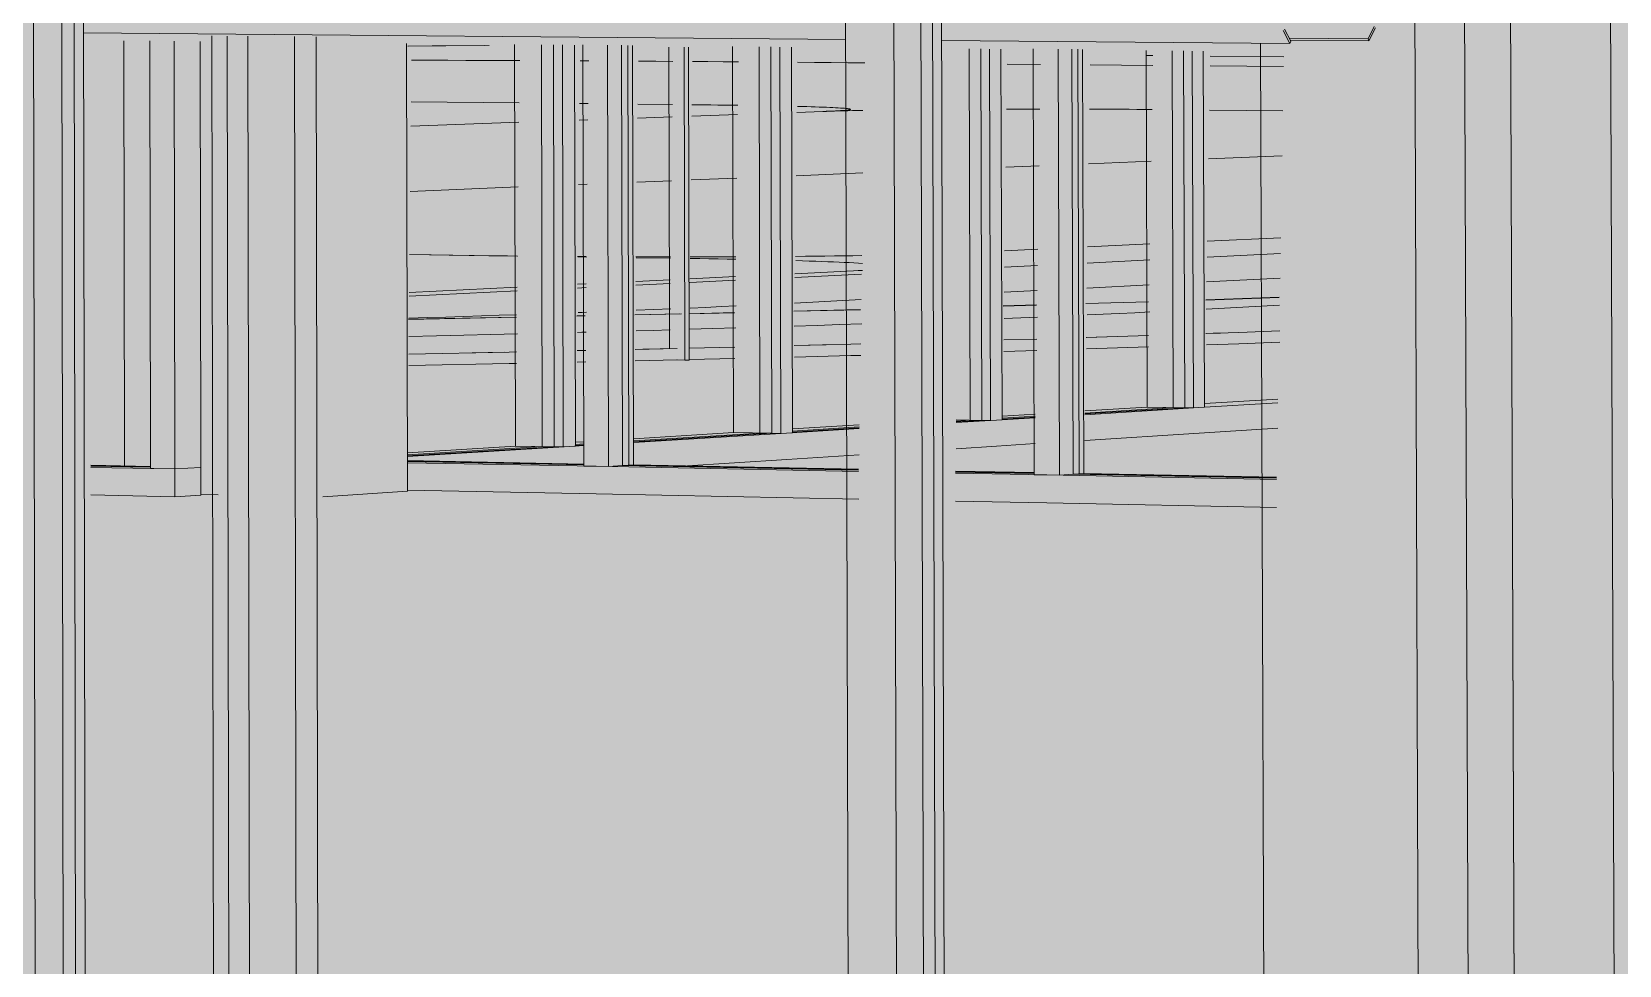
# Model space of a CAD drawing. Header units: inches. Extents: x 30764 to 92544, y -36095 to 66.
# Drawn here: x 30764.2438 to 30764.3252, y -165.0816 to -165.0337 of the extents above; entities that cross this region are included whole.
import ezdxf

# ---------------------------------------------------------------- set-up
doc = ezdxf.new("R2010")
doc.units = ezdxf.units.IN
doc.header["$MEASUREMENT"] = 0
for name, color, linetype, lineweight in [('A-FLOR', 192, 'Continuous', 13), ('A-FLOR-HRAL', 11, 'Continuous', 9), ('A-FLOR-OTLN', 90, 'Continuous', 9), ('A-GLAZ-CURT', 52, 'Continuous', 9), ('A-GLAZ-CWMG', 51, 'Continuous', 9), ('A-WALL-PATT', 111, 'Continuous', 13), ('L-SITE-WALL', 31, 'Continuous', 13), ('S-BEAM', 12, 'Continuous', 9), ('S-COLS', 52, 'Continuous', 9)]:
    doc.layers.add(name, color=color, linetype=linetype, lineweight=lineweight)

# ---------------------------------------------------------------- blocks, each defined once
blk = doc.blocks.new('FP_27-Entrance - Clinic')
at = {"layer": 'A-WALL-PATT', "lineweight": 9}
blk.add_line((30764.248513, -165.055953), (30764.24848, -165.034124), dxfattribs=at)

msp = doc.modelspace()

# ---------------------------------------------------------------- hatches: boundary and pattern name
at = {"layer": 'A-FLOR', "lineweight": 5}
h = msp.add_hatch(color=256, dxfattribs=at)
h.paths.add_polyline_path([(30764.263096, -165.050804), (30764.268636, -165.050693), (30764.268635, -165.050098), (30764.263095, -165.050207), (30764.263095, -165.050314)], flags=0)
h.paths.add_polyline_path([(30764.271729, -165.050626), (30764.272169, -165.050617), (30764.272168, -165.050023), (30764.271728, -165.050032), (30764.271729, -165.050371)], flags=0)
h.paths.add_polyline_path([(30764.274717, -165.050561), (30764.276858, -165.050511), (30764.276856, -165.049919), (30764.274716, -165.049968), (30764.274716, -165.050007)], flags=0)
h.paths.add_polyline_path([(30764.277494, -165.050496), (30764.279832, -165.050441), (30764.27983, -165.049851), (30764.277493, -165.049904), (30764.277494, -165.050224)], flags=0)
h.paths.add_polyline_path([(30764.282872, -165.050365), (30764.286296, -165.050277), (30764.286294, -165.049689), (30764.282871, -165.049776), (30764.282871, -165.050058)], flags=0)
h.paths.add_polyline_path([(30764.29363, -165.050071), (30764.295329, -165.05002), (30764.295327, -165.049437), (30764.293628, -165.049486), (30764.293629, -165.049769)], flags=0)
h.paths.add_polyline_path([(30764.297872, -165.049941), (30764.30108, -165.049833), (30764.301079, -165.049258), (30764.29787, -165.049359), (30764.297871, -165.049551)], flags=0)
msp.add_hatch(color=256, dxfattribs=at).paths.add_polyline_path([(30764.304022, -165.049736), (30764.307789, -165.049598), (30764.307787, -165.049022), (30764.30402, -165.049157), (30764.304021, -165.049522)], flags=0)
at = {"layer": 'A-FLOR-HRAL', "lineweight": 5}
h = msp.add_hatch(color=256, dxfattribs=at)
h.paths.add_polyline_path([(30764.277271, -165.050525), (30764.277216, -165.034453), (30764.277184, -165.034453), (30764.277216, -165.04815), (30764.276485, -165.048165), (30764.276489, -165.049906), (30764.276856, -165.049919), (30764.276858, -165.050511)], flags=0)
h.paths.add_polyline_path([(30764.277223, -165.030121), (30764.277223, -165.029892), (30764.276443, -165.029904), (30764.276443, -165.030116)], flags=0)
h = msp.add_hatch(color=256, dxfattribs=at)
h.paths.add_polyline_path([(30764.277271, -165.050525), (30764.277494, -165.05052), (30764.277456, -165.034455), (30764.277233, -165.034453), (30764.277246, -165.039985)], flags=0)
h.paths.add_polyline_path([(30764.277446, -165.030123), (30764.277445, -165.02989), (30764.277223, -165.029892), (30764.277223, -165.030121)], flags=0)
for points in [[(30764.263064, -165.034404), (30764.267213, -165.03436), (30764.263064, -165.034322)], [(30764.276485, -165.048165), (30764.277216, -165.04815), (30764.277184, -165.034453), (30764.276453, -165.034446), (30764.276466, -165.039986)]]:
    msp.add_hatch(color=256, dxfattribs=at).paths.add_polyline_path(points, flags=0)
at = {"layer": 'A-FLOR-HRAL', "lineweight": 5, "transparency": 33554466}
h = msp.add_hatch(color=256, dxfattribs=at)
h.paths.add_polyline_path([(30764.263092, -165.048428), (30764.268631, -165.048319), (30764.268602, -165.034373), (30764.267118, -165.034359), (30764.263064, -165.034405), (30764.263075, -165.039982)], flags=0)
h.paths.add_polyline_path([(30764.271724, -165.048258), (30764.272164, -165.048249), (30764.272133, -165.034406), (30764.271694, -165.034402), (30764.271706, -165.039984)], flags=0)
h.paths.add_polyline_path([(30764.274712, -165.048199), (30764.277216, -165.04815), (30764.277184, -165.034453), (30764.27468, -165.034429), (30764.274693, -165.039985)], flags=0)
for points in [[(30764.277235, -165.04815), (30764.277184, -165.034453), (30764.277101, -165.034452), (30764.277133, -165.048146), (30764.277216, -165.048149)], [(30764.304014, -165.047435), (30764.307781, -165.047302), (30764.307741, -165.034738), (30764.303975, -165.034703), (30764.303991, -165.039994)]]:
    msp.add_hatch(color=256, dxfattribs=at).paths.add_polyline_path(points, flags=0)
h = msp.add_hatch(color=256, dxfattribs=at)
h.paths.add_polyline_path([(30764.277488, -165.048143), (30764.279826, -165.048088), (30764.279793, -165.034477), (30764.277456, -165.034455), (30764.277469, -165.039985)], flags=0)
h.paths.add_polyline_path([(30764.282866, -165.048015), (30764.28629, -165.047933), (30764.286255, -165.034537), (30764.282832, -165.034505), (30764.282846, -165.039987)], flags=0)
h = msp.add_hatch(color=256, dxfattribs=at)
h.paths.add_polyline_path([(30764.293623, -165.047743), (30764.295322, -165.047694), (30764.295285, -165.034621), (30764.293586, -165.034615), (30764.293601, -165.03999)], flags=0)
h.paths.add_polyline_path([(30764.297865, -165.04762), (30764.301073, -165.047527), (30764.301034, -165.034675), (30764.297827, -165.034645), (30764.297843, -165.039992)], flags=0)
at = {"layer": 'A-GLAZ-CURT', "transparency": 33554458}
for points in [[(30764.314968, -165.095397), (30764.314508, -164.963848), (30764.289203, -164.964459), (30764.289553, -165.094454), (30764.314507, -165.09538)], [(30764.285684, -165.094311), (30764.285348, -164.964552), (30764.245196, -164.965521), (30764.245379, -165.092816), (30764.285343, -165.094298)]]:
    msp.add_hatch(color=256, dxfattribs=at).paths.add_polyline_path(points, flags=0)
at = {"layer": 'A-GLAZ-CURT', "lineweight": 5, "transparency": 33554458}
h = msp.add_hatch(color=256, dxfattribs=at)
h.paths.add_polyline_path([(30764.238299, -165.085562), (30764.241594, -165.085217), (30764.241526, -165.033755), (30764.238235, -165.033722), (30764.238297, -165.083748)], flags=0)
h.paths.add_polyline_path([(30764.24656, -165.084698), (30764.254934, -165.083821), (30764.254849, -165.03389), (30764.246485, -165.033806), (30764.246559, -165.083764)], flags=0)
h.paths.add_polyline_path([(30764.254841, -165.02963), (30764.254742, -164.971358), (30764.246393, -164.970789), (30764.246479, -165.029563), (30764.251514, -165.029604)], flags=0)
h.paths.add_polyline_path([(30764.24152, -165.029524), (30764.241435, -164.970451), (30764.238157, -164.970228), (30764.23823, -165.029497), (30764.241434, -165.029523)], flags=0)
at = {"layer": 'A-GLAZ-CURT', "transparency": 33554458}
h = msp.add_hatch(color=256, dxfattribs=at)
h.paths.add_polyline_path([(30764.253081, -165.083551), (30764.252999, -165.033876), (30764.246498, -165.03382), (30764.246585, -165.08334), (30764.252893, -165.083545)], flags=0)
h.paths.add_polyline_path([(30764.241608, -165.083178), (30764.241542, -165.033777), (30764.238254, -165.033748), (30764.238318, -165.083071), (30764.24145, -165.083173)], flags=0)
h.paths.add_polyline_path([(30764.232797, -165.082891), (30764.232744, -165.0337), (30764.220076, -165.03359), (30764.22011, -165.082479), (30764.232674, -165.082887)], flags=0)
h.paths.add_polyline_path([(30764.252992, -165.02962), (30764.252896, -164.971533), (30764.246407, -164.971671), (30764.246492, -165.029577), (30764.252894, -165.029619)], flags=0)
h.paths.add_polyline_path([(30764.241537, -165.029544), (30764.241452, -164.971776), (30764.238178, -164.971845), (30764.238249, -165.029522), (30764.241451, -165.029543)], flags=0)
h.paths.add_polyline_path([(30764.23274, -165.029485), (30764.232676, -164.971961), (30764.220032, -164.972229), (30764.220073, -165.029401), (30764.232675, -165.029485)], flags=0)
at = {"layer": 'A-GLAZ-CURT', "lineweight": 5, "transparency": 33554458}
h = msp.add_hatch(color=256, dxfattribs=at)
h.paths.add_polyline_path([(30764.249847, -165.056025), (30764.249813, -165.034135), (30764.246748, -165.034108), (30764.24678, -165.055966), (30764.249748, -165.056023)], flags=0)
h.paths.add_polyline_path([(30764.241797, -165.055869), (30764.241767, -165.034064), (30764.238463, -165.034035), (30764.23849, -165.055805), (30764.241675, -165.055867)], flags=0)
h.paths.add_polyline_path([(30764.23295, -165.055698), (30764.232926, -165.033986), (30764.22999, -165.03396), (30764.230002, -165.055641), (30764.232856, -165.055696)], flags=0)
h.paths.add_polyline_path([(30764.249806, -165.029865), (30764.249749, -164.992961), (30764.246687, -164.992995), (30764.246741, -165.029844), (30764.249748, -165.029865)], flags=0)
h.paths.add_polyline_path([(30764.241762, -165.02981), (30764.241713, -164.993049), (30764.238412, -164.993085), (30764.238458, -165.029788), (30764.241675, -165.02981)], flags=0)
h.paths.add_polyline_path([(30764.232922, -165.02975), (30764.232857, -164.993146), (30764.22999, -164.993177), (30764.22999, -165.02973), (30764.232856, -165.02975)], flags=0)
h = msp.add_hatch(color=256, dxfattribs=at)
h.paths.add_polyline_path([(30764.272093, -165.055902), (30764.272045, -165.034338), (30764.262991, -165.034257), (30764.263036, -165.05573), (30764.271954, -165.0559)], flags=0)
h.paths.add_polyline_path([(30764.272036, -165.030021), (30764.271955, -164.993031), (30764.262911, -164.99315), (30764.262983, -165.02996), (30764.271954, -165.030021)], flags=0)
h = msp.add_hatch(color=256, dxfattribs=at)
h.paths.add_polyline_path([(30764.263036, -165.055436), (30764.270575, -165.054959), (30764.27053, -165.034334), (30764.262994, -165.034261), (30764.263035, -165.054952)], flags=0)
h.paths.add_polyline_path([(30764.270521, -165.03002), (30764.270441, -164.993076), (30764.262915, -164.993155), (30764.262986, -165.029963), (30764.269256, -165.03001)], flags=0)
h = msp.add_hatch(color=256, dxfattribs=at)
h.paths.add_polyline_path([(30764.271665, -165.054903), (30764.272105, -165.054875), (30764.272059, -165.034348), (30764.27162, -165.034344), (30764.271663, -165.05426)], flags=0)
h.paths.add_polyline_path([(30764.274652, -165.054718), (30764.281742, -165.054269), (30764.281693, -165.034442), (30764.274605, -165.034373), (30764.274651, -165.054263)], flags=0)
h.paths.add_polyline_path([(30764.281682, -165.030104), (30764.28159, -164.992959), (30764.274511, -164.99304), (30764.274596, -165.030051), (30764.277988, -165.030076)], flags=0)
h.paths.add_polyline_path([(30764.27205, -165.030031), (30764.271968, -164.99306), (30764.271529, -164.993064), (30764.27161, -165.030028), (30764.271968, -165.030031)], flags=0)
h = msp.add_hatch(color=256, dxfattribs=at)
h.paths.add_polyline_path([(30764.295215, -165.056344), (30764.295152, -165.034542), (30764.291102, -165.034537), (30764.291162, -165.056266), (30764.295031, -165.05634)], flags=0)
h.paths.add_polyline_path([(30764.286197, -165.056172), (30764.286141, -165.034462), (30764.274029, -165.034355), (30764.274078, -165.05594), (30764.285957, -165.056167)], flags=0)
h.paths.add_polyline_path([(30764.29514, -165.030178), (30764.295033, -164.992782), (30764.290987, -164.992826), (30764.29109, -165.030151), (30764.295032, -165.030178)], flags=0)
h.paths.add_polyline_path([(30764.28613, -165.030117), (30764.286033, -164.992879), (30764.273936, -164.993009), (30764.27402, -165.030035), (30764.285957, -165.030116)], flags=0)
h = msp.add_hatch(color=256, dxfattribs=at)
h.paths.add_polyline_path([(30764.282804, -165.054214), (30764.286227, -165.054002), (30764.286176, -165.034485), (30764.282755, -165.034452), (30764.282803, -165.053595)], flags=0)
h.paths.add_polyline_path([(30764.291198, -165.053695), (30764.292523, -165.053603), (30764.29247, -165.034546), (30764.291146, -165.034564), (30764.291198, -165.053602)], flags=0)
h.paths.add_polyline_path([(30764.292458, -165.030186), (30764.292354, -164.992846), (30764.291031, -164.99286), (30764.291134, -165.030176), (30764.291313, -165.030177)], flags=0)
h.paths.add_polyline_path([(30764.286165, -165.030138), (30764.286068, -164.992912), (30764.282651, -164.992948), (30764.282744, -165.030113), (30764.285992, -165.030137)], flags=0)
h = msp.add_hatch(color=256, dxfattribs=at)
h.paths.add_polyline_path([(30764.293559, -165.053549), (30764.295257, -165.053444), (30764.295203, -165.034573), (30764.293505, -165.034566), (30764.293557, -165.053028)], flags=0)
h.paths.add_polyline_path([(30764.2978, -165.053287), (30764.302938, -165.05296), (30764.302881, -165.034647), (30764.297745, -165.034597), (30764.297799, -165.053031)], flags=0)
h.paths.add_polyline_path([(30764.302868, -165.030265), (30764.302726, -164.992752), (30764.302423, -164.992741), (30764.297623, -164.992798), (30764.297732, -165.030226), (30764.299828, -165.030242)], flags=0)
h.paths.add_polyline_path([(30764.295191, -165.030207), (30764.295084, -164.992818), (30764.293388, -164.992835), (30764.293493, -165.030194), (30764.295083, -165.030206)], flags=0)
h = msp.add_hatch(color=256, dxfattribs=at)
h.paths.add_polyline_path([(30764.30765, -165.056581), (30764.307579, -165.034652), (30764.297145, -165.034559), (30764.297209, -165.056382), (30764.307506, -165.056578)], flags=0)
h.paths.add_polyline_path([(30764.307565, -165.030263), (30764.307444, -164.992648), (30764.297023, -164.992761), (30764.297132, -165.030192), (30764.307506, -165.030262)], flags=0)
at = {"layer": 'A-GLAZ-CWMG', "lineweight": 5}
for points in [[(30764.317528, -165.095722), (30764.317062, -164.962237), (30764.314508, -164.9623), (30764.314964, -165.095627), (30764.316363, -165.095679)], [(30764.317528, -165.095722), (30764.31989, -165.095401), (30764.319416, -164.962451), (30764.317062, -164.962237), (30764.317468, -165.07843)], [(30764.325021, -165.09559), (30764.324527, -164.962325), (30764.319416, -164.962451), (30764.3199, -165.095401), (30764.32486, -165.095585)], [(30764.325021, -165.09559), (30764.326187, -165.09543), (30764.32569, -164.962431), (30764.324527, -164.962325), (30764.324957, -165.078432)], [(30764.288175, -165.09463), (30764.287829, -164.964345), (30764.285344, -164.964405), (30764.285681, -165.094538)], [(30764.288175, -165.09463), (30764.289553, -165.094454), (30764.289203, -164.964459), (30764.287829, -164.964375), (30764.288175, -165.094583)], [(30764.289553, -165.094454), (30764.290621, -165.094318), (30764.290243, -164.964545), (30764.289203, -164.964459), (30764.28951, -165.078453)], [(30764.243932, -165.092985), (30764.243755, -164.965412), (30764.241372, -164.965469), (30764.241541, -165.092896)], [(30764.243932, -165.092985), (30764.245379, -165.092816), (30764.245196, -164.965521), (30764.243755, -164.965441), (30764.243932, -165.09294)], [(30764.245379, -165.092816), (30764.246499, -165.092685), (30764.246287, -164.965604), (30764.245196, -164.965521), (30764.245358, -165.078484)], [(30764.30367, -165.054271), (30764.307718, -165.054012), (30764.307714, -165.052709), (30764.303666, -165.05296), (30764.303666, -165.053036)], [(30764.271353, -165.055855), (30764.271351, -165.054959), (30764.263035, -165.055474), (30764.263039, -165.055687), (30764.264889, -165.055724)], [(30764.272728, -165.057392), (30764.272724, -165.055974), (30764.263032, -165.055789), (30764.263035, -165.0572), (30764.264883, -165.057237)], [(30764.307653, -165.058083), (30764.307649, -165.056642), (30764.29586, -165.056416), (30764.295864, -165.05785), (30764.307505, -165.05808)]]:
    msp.add_hatch(color=256, dxfattribs=at).paths.add_polyline_path(points, flags=0)
h = msp.add_hatch(color=256, dxfattribs=at)
h.paths.add_polyline_path([(30764.257323, -165.083899), (30764.257235, -165.033911), (30764.254849, -165.03389), (30764.254934, -165.083821)], flags=0)
h.paths.add_polyline_path([(30764.257227, -165.029646), (30764.257123, -164.971307), (30764.254742, -164.971383), (30764.254841, -165.02963), (30764.255858, -165.029637)], flags=0)
h = msp.add_hatch(color=256, dxfattribs=at)
h.paths.add_polyline_path([(30764.257323, -165.083899), (30764.258435, -165.083782), (30764.258345, -165.033922), (30764.257235, -165.033911), (30764.257314, -165.078648)], flags=0)
h.paths.add_polyline_path([(30764.258338, -165.029655), (30764.258232, -164.971383), (30764.257123, -164.971307), (30764.257227, -165.029646)], flags=0)
h = msp.add_hatch(color=256, dxfattribs=at)
h.paths.add_polyline_path([(30764.254934, -165.083821), (30764.254849, -165.03389), (30764.252997, -165.033874), (30764.253079, -165.083761), (30764.253736, -165.083782)], flags=0)
h.paths.add_polyline_path([(30764.254841, -165.02963), (30764.254742, -164.971358), (30764.252893, -164.971397), (30764.25299, -165.029618)], flags=0)
h = msp.add_hatch(color=256, dxfattribs=at)
h.paths.add_polyline_path([(30764.251102, -165.05611), (30764.251067, -165.034146), (30764.249813, -165.034135), (30764.249847, -165.056086)], flags=0)
h.paths.add_polyline_path([(30764.25106, -165.029873), (30764.251001, -164.992914), (30764.249748, -164.992927), (30764.249806, -165.029864)], flags=0)
h = msp.add_hatch(color=256, dxfattribs=at)
h.paths.add_polyline_path([(30764.251102, -165.05611), (30764.252432, -165.056028), (30764.252396, -165.034159), (30764.251067, -165.034146), (30764.251097, -165.052992)], flags=0)
h.paths.add_polyline_path([(30764.252389, -165.029883), (30764.252329, -164.99296), (30764.251001, -164.992914), (30764.25106, -165.029873), (30764.251796, -165.029879)], flags=0)
h = msp.add_hatch(color=256, dxfattribs=at)
h.paths.add_polyline_path([(30764.270575, -165.05497), (30764.27053, -165.034334), (30764.268532, -165.034316), (30764.268575, -165.054933), (30764.269996, -165.054959)], flags=0)
h.paths.add_polyline_path([(30764.270521, -165.03002), (30764.270441, -164.993076), (30764.268445, -164.993097), (30764.268523, -165.030006), (30764.269257, -165.030011)], flags=0)
h = msp.add_hatch(color=256, dxfattribs=at)
h.paths.add_polyline_path([(30764.271037, -165.054979), (30764.270992, -165.034338), (30764.27053, -165.034334), (30764.270575, -165.05497)], flags=0)
h.paths.add_polyline_path([(30764.270983, -165.030023), (30764.270903, -164.993071), (30764.270441, -164.993076), (30764.270521, -165.03002), (30764.270575, -165.03002)], flags=0)
h = msp.add_hatch(color=256, dxfattribs=at)
h.paths.add_polyline_path([(30764.271037, -165.054979), (30764.271664, -165.05494), (30764.271619, -165.034344), (30764.270992, -165.034338), (30764.271033, -165.053008)], flags=0)
h.paths.add_polyline_path([(30764.27161, -165.030028), (30764.271529, -164.993064), (30764.270903, -164.993071), (30764.270983, -165.030023)], flags=0)
h = msp.add_hatch(color=256, dxfattribs=at)
h.paths.add_polyline_path([(30764.273357, -165.055986), (30764.273309, -165.034348), (30764.272045, -165.034337), (30764.272092, -165.055962)], flags=0)
h.paths.add_polyline_path([(30764.273299, -165.030029), (30764.273216, -164.992983), (30764.271954, -164.992997), (30764.272035, -165.030021)], flags=0)
h = msp.add_hatch(color=256, dxfattribs=at)
h.paths.add_polyline_path([(30764.273357, -165.055986), (30764.274078, -165.05594), (30764.274029, -165.034355), (30764.273309, -165.034348), (30764.273357, -165.055974)], flags=0)
h.paths.add_polyline_path([(30764.27402, -165.030035), (30764.273936, -164.993009), (30764.273216, -164.99299), (30764.273299, -165.030029), (30764.273935, -165.030034)], flags=0)
h = msp.add_hatch(color=256, dxfattribs=at)
h.paths.add_polyline_path([(30764.274078, -165.05594), (30764.274638, -165.055905), (30764.274589, -165.03436), (30764.274029, -165.034355), (30764.274071, -165.052995)], flags=0)
h.paths.add_polyline_path([(30764.274579, -165.030039), (30764.274495, -164.993029), (30764.273936, -164.993009), (30764.27402, -165.030035)], flags=0)
h = msp.add_hatch(color=256, dxfattribs=at)
h.paths.add_polyline_path([(30764.281742, -165.05428), (30764.281693, -165.034442), (30764.279719, -165.034443), (30764.279767, -165.054244), (30764.28117, -165.054269)], flags=0)
h.paths.add_polyline_path([(30764.281682, -165.030104), (30764.28159, -164.992959), (30764.279618, -164.992996), (30764.279708, -165.030091)], flags=0)
h = msp.add_hatch(color=256, dxfattribs=at)
h.paths.add_polyline_path([(30764.282198, -165.054288), (30764.282149, -165.034446), (30764.281693, -165.034442), (30764.281742, -165.05428)], flags=0)
h.paths.add_polyline_path([(30764.282138, -165.030108), (30764.282046, -164.992954), (30764.28159, -164.992959), (30764.281682, -165.030104), (30764.281742, -165.030105)], flags=0)
h = msp.add_hatch(color=256, dxfattribs=at)
h.paths.add_polyline_path([(30764.282198, -165.054288), (30764.282804, -165.054251), (30764.282754, -165.034452), (30764.282149, -165.034446), (30764.282195, -165.053018)], flags=0)
h.paths.add_polyline_path([(30764.282743, -165.030112), (30764.28265, -164.992948), (30764.282046, -164.992954), (30764.282138, -165.030108), (30764.282595, -165.030111)], flags=0)
h = msp.add_hatch(color=256, dxfattribs=at)
h.paths.add_polyline_path([(30764.292523, -165.053613), (30764.29247, -165.034546), (30764.291147, -165.034565), (30764.2912, -165.05359), (30764.291958, -165.053603)], flags=0)
h.paths.add_polyline_path([(30764.292458, -165.030186), (30764.292354, -164.992846), (30764.291033, -164.99286), (30764.291135, -165.030177), (30764.291315, -165.030178)], flags=0)
h = msp.add_hatch(color=256, dxfattribs=at)
h.paths.add_polyline_path([(30764.292974, -165.053621), (30764.29292, -165.03455), (30764.29247, -165.034565), (30764.292523, -165.053613)], flags=0)
h.paths.add_polyline_path([(30764.292908, -165.030189), (30764.292804, -164.992841), (30764.292354, -164.992846), (30764.292458, -165.030186), (30764.292523, -165.030187)], flags=0)
h = msp.add_hatch(color=256, dxfattribs=at)
h.paths.add_polyline_path([(30764.292974, -165.053621), (30764.293558, -165.053585), (30764.293505, -165.034556), (30764.29292, -165.034565), (30764.292972, -165.053027)], flags=0)
h.paths.add_polyline_path([(30764.293493, -165.030194), (30764.293387, -164.992835), (30764.292804, -164.992841), (30764.292908, -165.030189)], flags=0)
h = msp.add_hatch(color=256, dxfattribs=at)
h.paths.add_polyline_path([(30764.296506, -165.056429), (30764.296443, -165.034553), (30764.295151, -165.034541), (30764.295214, -165.056404)], flags=0)
h.paths.add_polyline_path([(30764.29643, -165.030187), (30764.296322, -164.992734), (30764.295032, -164.992748), (30764.295139, -165.030178), (30764.295406, -165.03018)], flags=0)
h = msp.add_hatch(color=256, dxfattribs=at)
h.paths.add_polyline_path([(30764.296506, -165.056429), (30764.297209, -165.056382), (30764.297145, -165.034559), (30764.296443, -165.034553), (30764.296506, -165.056416)], flags=0)
h.paths.add_polyline_path([(30764.297132, -165.030192), (30764.297023, -164.992761), (30764.296322, -164.992741), (30764.29643, -165.030187), (30764.297022, -165.030191)], flags=0)
h = msp.add_hatch(color=256, dxfattribs=at)
h.paths.add_polyline_path([(30764.297209, -165.056382), (30764.297754, -165.056345), (30764.29769, -165.034565), (30764.297145, -165.034559), (30764.297199, -165.052989)], flags=0)
h.paths.add_polyline_path([(30764.297677, -165.030196), (30764.297567, -164.992781), (30764.297023, -164.992761), (30764.297132, -165.030192)], flags=0)
h = msp.add_hatch(color=256, dxfattribs=at)
h.paths.add_polyline_path([(30764.302938, -165.052969), (30764.302881, -165.034647), (30764.300955, -165.03463), (30764.30101, -165.052936), (30764.30238, -165.05296)], flags=0)
h.paths.add_polyline_path([(30764.302868, -165.030265), (30764.302726, -164.992752), (30764.302424, -164.992741), (30764.300828, -164.992758), (30764.300942, -165.030252)], flags=0)
h = msp.add_hatch(color=256, dxfattribs=at)
h.paths.add_polyline_path([(30764.303383, -165.052977), (30764.303326, -165.034651), (30764.302881, -165.034647), (30764.302938, -165.052969)], flags=0)
h.paths.add_polyline_path([(30764.303313, -165.030268), (30764.303197, -164.99277), (30764.302752, -164.992753), (30764.302868, -165.030265), (30764.302938, -165.030266)], flags=0)
h = msp.add_hatch(color=256, dxfattribs=at)
h.paths.add_polyline_path([(30764.303383, -165.052977), (30764.303948, -165.052942), (30764.303891, -165.034656), (30764.303326, -165.034651), (30764.303343, -165.039943)], flags=0)
h.paths.add_polyline_path([(30764.303877, -165.030272), (30764.303761, -164.992791), (30764.303197, -164.992799), (30764.303313, -165.030268)], flags=0)
h = msp.add_hatch(color=256, dxfattribs=at)
h.paths.add_polyline_path([(30764.282504, -165.055627), (30764.28623, -165.055389), (30764.286226, -165.054039), (30764.282501, -165.054269)], flags=0)
h.paths.add_polyline_path([(30764.291201, -165.05507), (30764.29327, -165.054938), (30764.293266, -165.053603), (30764.291198, -165.053731)], flags=0)
h = msp.add_hatch(color=256, dxfattribs=at)
h.paths.add_polyline_path([(30764.29327, -165.054938), (30764.295261, -165.05481), (30764.295257, -165.05348), (30764.293266, -165.053603)], flags=0)
h.paths.add_polyline_path([(30764.297803, -165.054647), (30764.30367, -165.054271), (30764.303666, -165.05296), (30764.2978, -165.053323)], flags=0)
h = msp.add_hatch(color=256, dxfattribs=at)
h.paths.add_polyline_path([(30764.277132, -165.055971), (30764.282504, -165.055627), (30764.282501, -165.054269), (30764.274651, -165.054755), (30764.274654, -165.055921)], flags=0)
h.paths.add_polyline_path([(30764.272106, -165.05587), (30764.272104, -165.054913), (30764.271351, -165.054959), (30764.271353, -165.055855), (30764.271967, -165.055867)], flags=0)
h = msp.add_hatch(color=256, dxfattribs=at)
h.paths.add_polyline_path([(30764.251104, -165.057533), (30764.251102, -165.05611), (30764.246779, -165.056026), (30764.246781, -165.057446), (30764.246835, -165.057447)], flags=0)
h.paths.add_polyline_path([(30764.241798, -165.057346), (30764.241796, -165.05593), (30764.238489, -165.055866), (30764.238491, -165.05728), (30764.241675, -165.057344)], flags=0)
h.paths.add_polyline_path([(30764.232951, -165.057169), (30764.232949, -165.055758), (30764.228622, -165.055674), (30764.228623, -165.057082), (30764.232856, -165.057167)], flags=0)
at = {"layer": 'A-GLAZ-CWMG'}
msp.add_hatch(color=256, dxfattribs=at).paths.add_polyline_path([(30764.251104, -165.057533), (30764.252434, -165.057448), (30764.252432, -165.056028), (30764.251102, -165.05611)], flags=0)
at = {"layer": 'A-GLAZ-CWMG', "lineweight": 5}
h = msp.add_hatch(color=256, dxfattribs=at)
h.paths.add_polyline_path([(30764.295864, -165.05785), (30764.29586, -165.056416), (30764.291161, -165.056326), (30764.291165, -165.057757), (30764.291268, -165.057759)], flags=0)
h.paths.add_polyline_path([(30764.2862, -165.057659), (30764.286197, -165.056232), (30764.272724, -165.055974), (30764.272728, -165.057392), (30764.285956, -165.057654)], flags=0)
at = {"layer": 'L-SITE-WALL', "lineweight": 5}
h = msp.add_hatch(color=256, dxfattribs=at)
h.paths.add_polyline_path([(30764.2587, -165.057539), (30764.263034, -165.057258), (30764.26299, -165.034256), (30764.258657, -165.034214), (30764.258691, -165.052992)], flags=0)
h.paths.add_polyline_path([(30764.262981, -165.029959), (30764.262862, -164.968662), (30764.261358, -164.968696), (30764.261358, -164.969139), (30764.258539, -164.969202), (30764.25865, -165.029926), (30764.26052, -165.02994)], flags=0)
at = {"layer": 'S-BEAM', "lineweight": 5}
h = msp.add_hatch(color=256, dxfattribs=at)
h.paths.add_polyline_path([(30764.308338, -165.034258), (30764.307994, -165.033598), (30764.290455, -165.033451), (30764.290458, -165.034104), (30764.30772, -165.034253)], flags=0)
h.paths.add_polyline_path([(30764.285532, -165.034061), (30764.285529, -165.03341), (30764.246412, -165.033084), (30764.246413, -165.033722), (30764.285349, -165.034059)], flags=0)
h.paths.add_polyline_path([(30764.241466, -165.033679), (30764.241465, -165.033042), (30764.204158, -165.032731), (30764.204173, -165.033357), (30764.241375, -165.033679)], flags=0)
h.paths.add_polyline_path([(30764.199195, -165.033314), (30764.199187, -165.032689), (30764.192795, -165.032636), (30764.193181, -165.033261), (30764.199188, -165.033313)], flags=0)
h.paths.add_polyline_path([(30764.188197, -165.033218), (30764.188185, -165.032597), (30764.163586, -165.032392), (30764.163585, -165.033005), (30764.188185, -165.033218)], flags=0)
h.paths.add_polyline_path([(30764.08212, -165.0323), (30764.082123, -165.031712), (30764.051016, -165.031452), (30764.051012, -165.032031), (30764.081941, -165.032298)], flags=0)
h.paths.add_polyline_path([(30764.046035, -165.031988), (30764.046039, -165.031411), (30764.041315, -165.031371), (30764.041746, -165.03195), (30764.045803, -165.031986)], flags=0)
h.paths.add_polyline_path([(30764.037446, -165.031913), (30764.03745, -165.031339), (30764.01626, -165.031162), (30764.016255, -165.03173), (30764.037204, -165.031911)], flags=0)
h.paths.add_polyline_path([(30764.011284, -165.031687), (30764.011288, -165.03112), (30764.005948, -165.031076), (30764.005943, -165.03164), (30764.011003, -165.031684)], flags=0)
h.paths.add_polyline_path([(30763.853739, -165.030323), (30763.853747, -165.029805), (30763.833586, -165.029636), (30763.833578, -165.030148), (30763.853263, -165.030319)], flags=0)
h = msp.add_hatch(color=256, dxfattribs=at)
h.paths.add_polyline_path([(30764.308338, -165.034258), (30764.30838, -165.034141), (30764.308059, -165.033525), (30764.308049, -165.030296), (30764.307998, -165.030172), (30764.307984, -165.030303), (30764.307994, -165.033598)], flags=0)
h.paths.add_polyline_path([(30764.312387, -165.034133), (30764.312722, -165.033456), (30764.312696, -165.030059), (30764.312647, -165.030185), (30764.312657, -165.033388), (30764.312345, -165.034018)], flags=0)
h.paths.add_polyline_path([(30764.308039, -165.030076), (30764.308072, -165.030206), (30764.308094, -165.030039)], flags=0)
h.paths.add_polyline_path([(30764.308056, -165.030244), (30764.308039, -165.030076), (30764.307998, -165.030172)], flags=0)
h.paths.add_polyline_path([(30764.3126, -165.029931), (30764.312623, -165.030096), (30764.312655, -165.029965)], flags=0)
h.paths.add_polyline_path([(30764.308095, -165.030192), (30764.3126, -165.030082), (30764.3126, -165.029931), (30764.308094, -165.030039)], flags=0)
h.paths.add_polyline_path([(30764.31264, -165.030133), (30764.312696, -165.030059), (30764.312655, -165.029965)], flags=0)
for points in [[(30764.312345, -165.034018), (30764.312646, -165.033388), (30764.308074, -165.03335), (30764.308075, -165.033533), (30764.308308, -165.033984), (30764.312062, -165.034016)], [(30764.312387, -165.034133), (30764.312345, -165.034018), (30764.308308, -165.033984), (30764.308394, -165.034098), (30764.312063, -165.03413)]]:
    msp.add_hatch(color=256, dxfattribs=at).paths.add_polyline_path(points, flags=0)
at = {"layer": 'S-COLS', "lineweight": 5}
h = msp.add_hatch(color=256, dxfattribs=at)
h.paths.add_polyline_path([(30764.307395, -165.094955), (30764.307201, -165.034256), (30764.306834, -165.034267), (30764.307028, -165.094942), (30764.307393, -165.094955)], flags=0)
h.paths.add_polyline_path([(30764.307187, -165.029896), (30764.306988, -164.967701), (30764.306622, -164.967709), (30764.30682, -165.029893), (30764.307101, -165.029895)], flags=0)
h.paths.add_polyline_path([(30764.306601, -164.961102), (30764.306966, -164.961092), (30764.306769, -164.899449), (30764.306404, -164.899469), (30764.3066, -164.961023)], flags=0)
h = msp.add_hatch(color=256, dxfattribs=at)
h.paths.add_polyline_path([(30764.312696, -165.030059), (30764.31264, -165.030133), (30764.312667, -165.030133), (30764.312681, -165.030096)], flags=0)
h.paths.add_polyline_path([(30764.313759, -165.095191), (30764.313315, -164.963991), (30764.312488, -164.964011), (30764.312498, -164.966949), (30764.312165, -164.967585), (30764.306988, -164.967701), (30764.307187, -165.029896), (30764.312647, -165.02996), (30764.312658, -165.029971), (30764.312696, -165.030059), (30764.312711, -165.030188), (30764.312722, -165.033456), (30764.312388, -165.034133), (30764.308369, -165.034099), (30764.308395, -165.034148), (30764.308353, -165.034266), (30764.307201, -165.034267), (30764.307395, -165.094955)], flags=0)
h.paths.add_polyline_path([(30764.306966, -164.961092), (30764.313304, -164.960899), (30764.313095, -164.899105), (30764.306769, -164.899449), (30764.306966, -164.961023)], flags=0)
h = msp.add_hatch(color=256, dxfattribs=at)
h.paths.add_polyline_path([(30764.314619, -165.095223), (30764.314171, -164.96397), (30764.313315, -164.963991), (30764.313759, -165.095191), (30764.314617, -165.095223)], flags=0)
h.paths.add_polyline_path([(30764.313304, -164.960931), (30764.314161, -164.960899), (30764.31395, -164.899058), (30764.313095, -164.899105), (30764.313304, -164.960899)], flags=0)
h = msp.add_hatch(color=256, dxfattribs=at)
h.paths.add_polyline_path([(30764.314991, -165.095239), (30764.314536, -164.963962), (30764.314171, -164.96397), (30764.314619, -165.095223)], flags=0)
h.paths.add_polyline_path([(30764.314161, -164.960909), (30764.314532, -164.960899), (30764.314318, -164.899038), (30764.31395, -164.899058), (30764.314161, -164.960899)], flags=0)

# ---------------------------------------------------------------- linework, layer by layer
at = {"layer": 'A-FLOR'}
for p, q in [((30764.293654, -165.049487), (30764.295343, -165.049437)), ((30764.297894, -165.049359), (30764.30108, -165.049258)), ((30764.27175, -165.050033), (30764.272189, -165.050024)), ((30764.274721, -165.049968), (30764.276879, -165.04992)), ((30764.277516, -165.049905), (30764.279836, -165.049851)), ((30764.295345, -165.050021), (30764.293656, -165.050071)), ((30764.301081, -165.049838), (30764.297896, -165.049942)), ((30764.27219, -165.050617), (30764.271751, -165.050627)), ((30764.276881, -165.050512), (30764.274723, -165.050561)), ((30764.279837, -165.050441), (30764.277518, -165.050497))]:
    msp.add_line(p, q, dxfattribs=at)
for points in [[(30764.304046, -165.049158, 0), (30764.30571, -165.049099, 0), (30764.307815, -165.049023, 0)], [(30764.263108, -165.050207, 0), (30764.268254, -165.050106, 0), (30764.26864, -165.050098, 0)], [(30764.282895, -165.049776, 0), (30764.285789, -165.049703, 0), (30764.286303, -165.04969, 0)], [(30764.286304, -165.050278, 0), (30764.28579, -165.050291, 0), (30764.282897, -165.050366, 0)], [(30764.307817, -165.049599, 0), (30764.305712, -165.049677, 0), (30764.304048, -165.049736, 0)], [(30764.268642, -165.050693, 0), (30764.268255, -165.050701, 0), (30764.263109, -165.050804, 0)]]:
    msp.add_polyline3d(points, dxfattribs=at)
at = {"layer": 'A-FLOR-HRAL'}
for p, q in [((30764.263064, -165.034402), (30764.266972, -165.034358)), ((30764.264304, -165.034391), (30764.263064, -165.034405)), ((30764.263075, -165.034404), (30764.264323, -165.034392)), ((30764.264323, -165.034392), (30764.267226, -165.034361)), ((30764.276485, -165.048165), (30764.276453, -165.034446)), ((30764.277271, -165.050525), (30764.277233, -165.034453)), ((30764.277456, -165.034455), (30764.277494, -165.05052)), ((30764.295322, -165.047688), (30764.293623, -165.047737)), ((30764.293623, -165.047743), (30764.295322, -165.047694)), ((30764.301073, -165.047521), (30764.297865, -165.047614)), ((30764.297865, -165.04762), (30764.301073, -165.047527)), ((30764.307781, -165.047295), (30764.304014, -165.047428)), ((30764.304014, -165.047435), (30764.307781, -165.047302)), ((30764.268631, -165.048314), (30764.263092, -165.048423)), ((30764.263092, -165.048428), (30764.268631, -165.048319)), ((30764.272164, -165.048244), (30764.271724, -165.048253)), ((30764.271724, -165.048258), (30764.272164, -165.048249)), ((30764.277013, -165.048149), (30764.274712, -165.048194)), ((30764.274712, -165.048199), (30764.27711, -165.048152)), ((30764.276489, -165.049906), (30764.276485, -165.048165)), ((30764.279826, -165.048082), (30764.277488, -165.048138)), ((30764.277488, -165.048143), (30764.279826, -165.048088)), ((30764.28629, -165.047928), (30764.282866, -165.048009)), ((30764.282866, -165.048015), (30764.28629, -165.047933)), ((30764.276858, -165.050511), (30764.277271, -165.050525)), ((30764.277271, -165.050525), (30764.277494, -165.05052))]:
    msp.add_line(p, q, dxfattribs=at)
at = {"layer": 'A-FLOR-OTLN'}
for p, q in [((30764.29383, -165.035322), (30764.295532, -165.035338)), ((30764.298078, -165.035361), (30764.301291, -165.035391)), ((30764.300982, -165.034885), (30764.301299, -165.034888)), ((30764.304236, -165.035418), (30764.308008, -165.035453)), ((30764.304244, -165.034914), (30764.308016, -165.034948)), ((30764.263223, -165.037259), (30764.268771, -165.037316)), ((30764.271868, -165.037348), (30764.272309, -165.037353)), ((30764.276629, -165.038027), (30764.274853, -165.03809)), ((30764.274853, -165.03809), (30764.276629, -165.038027)), ((30764.274861, -165.037379), (30764.276637, -165.037397)), ((30764.279977, -165.037908), (30764.277635, -165.037991)), ((30764.277635, -165.037991), (30764.279977, -165.037908)), ((30764.277642, -165.037407), (30764.27824, -165.037414)), ((30764.284356, -165.037753), (30764.283023, -165.0378)), ((30764.283023, -165.0378), (30764.284356, -165.037753)), ((30764.304201, -165.03768), (30764.307971, -165.037719)), ((30764.268761, -165.038306), (30764.26321, -165.038503)), ((30764.26321, -165.038503), (30764.268761, -165.038306)), ((30764.2723, -165.038181), (30764.271859, -165.038196)), ((30764.271859, -165.038196), (30764.2723, -165.038181)), ((30764.293755, -165.040613), (30764.295456, -165.040543)), ((30764.298003, -165.04044), (30764.301216, -165.040309)), ((30764.304161, -165.040189), (30764.307933, -165.040036)), ((30764.274815, -165.041383), (30764.276591, -165.041311)), ((30764.277596, -165.04127), (30764.279937, -165.041175)), ((30764.282982, -165.041051), (30764.28641, -165.040911)), ((30764.263177, -165.041857), (30764.268725, -165.041631)), ((30764.271822, -165.041505), (30764.272263, -165.041487)), ((30764.301151, -165.044554), (30764.297939, -165.044707)), ((30764.307865, -165.044234), (30764.304095, -165.044414)), ((30764.263145, -165.045102), (30764.268687, -165.045179)), ((30764.267206, -165.045159), (30764.263145, -165.045102)), ((30764.271781, -165.045223), (30764.272221, -165.045229)), ((30764.27477, -165.045265), (30764.276544, -165.045289)), ((30764.295394, -165.044829), (30764.293693, -165.04491)), ((30764.301138, -165.045377), (30764.297927, -165.045535)), ((30764.307852, -165.045048), (30764.304082, -165.045233)), ((30764.279875, -165.046233), (30764.277535, -165.046347)), ((30764.286342, -165.046103), (30764.282915, -165.046271)), ((30764.285926, -165.045938), (30764.282918, -165.046085)), ((30764.295382, -165.045659), (30764.293681, -165.045743)), ((30764.268668, -165.04697), (30764.263124, -165.047242)), ((30764.26867, -165.04678), (30764.263126, -165.04705)), ((30764.272204, -165.046797), (30764.271763, -165.046819)), ((30764.272206, -165.046607), (30764.271766, -165.046629)), ((30764.276529, -165.046585), (30764.274754, -165.046672)), ((30764.276531, -165.046396), (30764.274756, -165.046483)), ((30764.279872, -165.046421), (30764.277533, -165.046535)), ((30764.295363, -165.046953), (30764.293663, -165.04704)), ((30764.301119, -165.046658), (30764.297908, -165.046823)), ((30764.307831, -165.046315), (30764.304062, -165.046508)), ((30764.286324, -165.047416), (30764.282899, -165.047591)), ((30764.307808, -165.047696), (30764.30404, -165.047898))]:
    msp.add_line(p, q, dxfattribs=at)
for points in [[(30764.26325, -165.035121, 0), (30764.26418, -165.035124, 0), (30764.265108, -165.035127, 0), (30764.266035, -165.035131, 0), (30764.266961, -165.035134, 0), (30764.267884, -165.035138, 0), (30764.268806, -165.035142, 0)], [(30764.271899, -165.035157, 0), (30764.272121, -165.035158, 0), (30764.272343, -165.035159, 0)], [(30764.274902, -165.035173, 0), (30764.275786, -165.035178, 0), (30764.276668, -165.035183, 0)], [(30764.277675, -165.035189, 0), (30764.278462, -165.035195, 0), (30764.279248, -165.0352, 0), (30764.28003, -165.035205, 0)], [(30764.283056, -165.035227, 0), (30764.283925, -165.035234, 0), (30764.28479, -165.035241, 0), (30764.285651, -165.035248, 0), (30764.286508, -165.035255, 0)], [(30764.27824, -165.037414, 0), (30764.278603, -165.037417, 0), (30764.278961, -165.037422, 0), (30764.279312, -165.037426, 0), (30764.279657, -165.03743, 0), (30764.279995, -165.037435, 0)], [(30764.283062, -165.037493, 0), (30764.283306, -165.037499, 0), (30764.283539, -165.037506, 0), (30764.283762, -165.037512, 0), (30764.283974, -165.037519, 0), (30764.284175, -165.037526, 0), (30764.284365, -165.037533, 0), (30764.284544, -165.03754, 0), (30764.284711, -165.037547, 0), (30764.284867, -165.037554, 0), (30764.285011, -165.037561, 0), (30764.285142, -165.037569, 0), (30764.285262, -165.037576, 0), (30764.28537, -165.037584, 0), (30764.285465, -165.037591, 0), (30764.285547, -165.037599, 0), (30764.285618, -165.037606, 0), (30764.285675, -165.037614, 0), (30764.28572, -165.037621, 0), (30764.285752, -165.037629, 0), (30764.285771, -165.037637, 0), (30764.285778, -165.037644, 0), (30764.285772, -165.037652, 0), (30764.285753, -165.037659, 0), (30764.285721, -165.037667, 0), (30764.285676, -165.037675, 0), (30764.285618, -165.037682, 0), (30764.285548, -165.037689, 0), (30764.285465, -165.037697, 0), (30764.28537, -165.037704, 0), (30764.285262, -165.037711, 0), (30764.285141, -165.037719, 0), (30764.285008, -165.037726, 0), (30764.284863, -165.037733, 0), (30764.284706, -165.03774, 0), (30764.284537, -165.037746, 0), (30764.284356, -165.037753, 0)], [(30764.284356, -165.037753, 0), (30764.284543, -165.037747, 0), (30764.284742, -165.03774, 0), (30764.28495, -165.037734, 0), (30764.28517, -165.037728, 0), (30764.285399, -165.037722, 0), (30764.285638, -165.037717, 0), (30764.285887, -165.037711, 0), (30764.286146, -165.037705, 0), (30764.286414, -165.0377, 0)], [(30764.293792, -165.037632, 0), (30764.29413, -165.037632, 0), (30764.294469, -165.037631, 0), (30764.29481, -165.037631, 0), (30764.295153, -165.03763, 0), (30764.295496, -165.03763, 0)], [(30764.298045, -165.037634, 0), (30764.298456, -165.037636, 0), (30764.298866, -165.037637, 0), (30764.299274, -165.037639, 0), (30764.299679, -165.037641, 0), (30764.300083, -165.037644, 0), (30764.300483, -165.037646, 0), (30764.30088, -165.037649, 0), (30764.301273, -165.037652, 0)], [(30764.268666, -165.045177, 0), (30764.268173, -165.045171, 0), (30764.267686, -165.045165, 0), (30764.267206, -165.045159, 0)], [(30764.272215, -165.045208, 0), (30764.271992, -165.045206, 0), (30764.27177, -165.045205, 0)], [(30764.276548, -165.045221, 0), (30764.276104, -165.045221, 0), (30764.275658, -165.045221, 0), (30764.275213, -165.04522, 0), (30764.274768, -165.045219, 0)], [(30764.279901, -165.045214, 0), (30764.279436, -165.045216, 0), (30764.278969, -165.045218, 0), (30764.278499, -165.045219, 0), (30764.278027, -165.04522, 0), (30764.277553, -165.045221, 0)], [(30764.277554, -165.045304, 0), (30764.278038, -165.045311, 0), (30764.278513, -165.045318, 0), (30764.278981, -165.045326, 0), (30764.279441, -165.045334, 0), (30764.279892, -165.045342, 0)], [(30764.286357, -165.045151, 0), (30764.285898, -165.045158, 0), (30764.28543, -165.045165, 0), (30764.284952, -165.045171, 0), (30764.284464, -165.045178, 0), (30764.283967, -165.045183, 0), (30764.283462, -165.045189, 0), (30764.28295, -165.045194, 0)], [(30764.282965, -165.045414, 0), (30764.283319, -165.045424, 0), (30764.283661, -165.045435, 0), (30764.283992, -165.045446, 0), (30764.284311, -165.045457, 0), (30764.284617, -165.045468, 0), (30764.284912, -165.04548, 0), (30764.285193, -165.045491, 0), (30764.285461, -165.045503, 0), (30764.285717, -165.045515, 0), (30764.285959, -165.045528, 0), (30764.286187, -165.04554, 0), (30764.286401, -165.045552, 0)], [(30764.286395, -165.045913, 0), (30764.286168, -165.045926, 0), (30764.285926, -165.045938, 0)], [(30764.274777, -165.047962, 0), (30764.275678, -165.047926, 0), (30764.276561, -165.047889, 0)], [(30764.277542, -165.047847, 0), (30764.278347, -165.047811, 0), (30764.279136, -165.047775, 0), (30764.279908, -165.047739, 0)], [(30764.263116, -165.04837, 0), (30764.264066, -165.04834, 0), (30764.265004, -165.048311, 0), (30764.26593, -165.048281, 0), (30764.266842, -165.048251, 0), (30764.267742, -165.048221, 0), (30764.26863, -165.048191, 0)], [(30764.271796, -165.048078, 0), (30764.272014, -165.04807, 0), (30764.272231, -165.048062, 0)], [(30764.282895, -165.048774, 0), (30764.284067, -165.048736, 0), (30764.285222, -165.048697, 0), (30764.286358, -165.048659, 0)], [(30764.293663, -165.048385, 0), (30764.29453, -165.04835, 0), (30764.295382, -165.048314, 0)], [(30764.297924, -165.048202, 0), (30764.298755, -165.048164, 0), (30764.29957, -165.048126, 0), (30764.300369, -165.048087, 0), (30764.301152, -165.048049, 0)], [(30764.263112, -165.049313, 0), (30764.264528, -165.04928, 0), (30764.265928, -165.049247, 0), (30764.267312, -165.049213, 0), (30764.268679, -165.049179, 0)], [(30764.271765, -165.049099, 0), (30764.271989, -165.049093, 0), (30764.272212, -165.049087, 0)], [(30764.274769, -165.049018, 0), (30764.275647, -165.048993, 0), (30764.276516, -165.048968, 0)], [(30764.277515, -165.048939, 0), (30764.27871, -165.048904, 0), (30764.27989, -165.048868, 0)], [(30764.297877, -165.04936, 0), (30764.298394, -165.049344, 0), (30764.298908, -165.049328, 0)], [(30764.304024, -165.049159, 0), (30764.304401, -165.049145, 0), (30764.304776, -165.049132, 0)], [(30764.26636, -165.050144, 0), (30764.267182, -165.050128, 0), (30764.268, -165.050111, 0)], [(30764.275126, -165.04996, 0), (30764.276007, -165.04994, 0), (30764.276882, -165.04992, 0)], [(30764.282885, -165.049777, 0), (30764.283707, -165.049756, 0), (30764.284524, -165.049736, 0)]]:
    msp.add_polyline3d(points, dxfattribs=at)
at = {"layer": 'A-GLAZ-CURT'}
for p, q in [((30764.289203, -164.964459), (30764.289553, -165.094454)), ((30764.290164, -165.094376), (30764.289812, -164.96451)), ((30764.245196, -164.965521), (30764.245379, -165.092816)), ((30764.246019, -165.092741), (30764.245835, -164.96557)), ((30764.25379, -165.033881), (30764.253874, -165.083787)), ((30764.254934, -165.083821), (30764.254849, -165.03389)), ((30764.269915, -165.034328), (30764.269959, -165.054959)), ((30764.270575, -165.05497), (30764.27053, -165.034334)), ((30764.274029, -165.034355), (30764.274078, -165.05594)), ((30764.274398, -165.05592), (30764.274349, -165.034358)), ((30764.281085, -165.034436), (30764.281134, -165.054269)), ((30764.281742, -165.05428), (30764.281693, -165.034442)), ((30764.291869, -165.034541), (30764.291922, -165.053603)), ((30764.292523, -165.053613), (30764.29247, -165.034546)), ((30764.297145, -165.034559), (30764.297209, -165.056382)), ((30764.29752, -165.056361), (30764.297456, -165.034563)), ((30764.302288, -165.034642), (30764.302344, -165.052959)), ((30764.302938, -165.052969), (30764.302881, -165.034647)), ((30764.291198, -165.053695), (30764.292523, -165.053613)), ((30764.291922, -165.053603), (30764.291199, -165.053647)), ((30764.291922, -165.053603), (30764.292523, -165.053613)), ((30764.293559, -165.053549), (30764.295257, -165.053444)), ((30764.295258, -165.053397), (30764.29356, -165.053501)), ((30764.2978, -165.053287), (30764.302938, -165.052969)), ((30764.302344, -165.052959), (30764.297801, -165.05324)), ((30764.302344, -165.052959), (30764.302938, -165.052969)), ((30764.281134, -165.054269), (30764.274652, -165.054669)), ((30764.274652, -165.054718), (30764.281742, -165.05428)), ((30764.281134, -165.054269), (30764.281742, -165.05428)), ((30764.282804, -165.054214), (30764.286227, -165.054002)), ((30764.286227, -165.053954), (30764.282805, -165.054165)), ((30764.269959, -165.054959), (30764.263036, -165.055386)), ((30764.263036, -165.055436), (30764.270575, -165.05497)), ((30764.269959, -165.054959), (30764.270575, -165.05497)), ((30764.272105, -165.054826), (30764.271665, -165.054853)), ((30764.271665, -165.054903), (30764.272105, -165.054875)), ((30764.249848, -165.055998), (30764.24678, -165.055939)), ((30764.24678, -165.055966), (30764.249847, -165.056025)), ((30764.272093, -165.055876), (30764.263033, -165.055703)), ((30764.263033, -165.05573), (30764.272093, -165.055902)), ((30764.274078, -165.05594), (30764.274398, -165.05592)), ((30764.274078, -165.05594), (30764.286197, -165.056172)), ((30764.286198, -165.056145), (30764.274398, -165.05592)), ((30764.295215, -165.056317), (30764.291162, -165.05624)), ((30764.291162, -165.056266), (30764.295215, -165.056344)), ((30764.297209, -165.056382), (30764.29752, -165.056361)), ((30764.297209, -165.056382), (30764.30765, -165.056581)), ((30764.30765, -165.056554), (30764.29752, -165.056361))]:
    msp.add_line(p, q, dxfattribs=at)
at = {"layer": 'A-GLAZ-CWMG'}
for p, q in [((30764.314508, -164.9623), (30764.314964, -165.095627)), ((30764.317528, -165.095722), (30764.317062, -164.962237)), ((30764.324527, -164.962325), (30764.325021, -165.09559)), ((30764.319416, -164.962451), (30764.31989, -165.095401)), ((30764.31989, -165.095401), (30764.319416, -164.962451)), ((30764.285344, -164.964405), (30764.285681, -165.094538)), ((30764.288175, -165.09463), (30764.287829, -164.964345)), ((30764.290267, -164.964547), (30764.290621, -165.094318)), ((30764.243932, -165.092985), (30764.243755, -164.965412)), ((30764.246313, -164.965606), (30764.246499, -165.092685)), ((30764.253079, -165.083761), (30764.252997, -165.033874)), ((30764.257323, -165.083899), (30764.257235, -165.033911)), ((30764.258435, -165.083782), (30764.258345, -165.033922)), ((30764.249847, -165.056086), (30764.249813, -165.034135)), ((30764.251102, -165.05611), (30764.251067, -165.034146)), ((30764.252396, -165.034159), (30764.252432, -165.056028)), ((30764.268575, -165.054933), (30764.268532, -165.034316)), ((30764.270992, -165.034338), (30764.271037, -165.054979)), ((30764.271619, -165.034344), (30764.271664, -165.05494)), ((30764.272045, -165.034337), (30764.272092, -165.055962)), ((30764.273309, -165.034348), (30764.273357, -165.055986)), ((30764.274589, -165.03436), (30764.274638, -165.055905)), ((30764.279767, -165.054244), (30764.279719, -165.034424)), ((30764.282149, -165.034446), (30764.282198, -165.054288)), ((30764.282754, -165.034452), (30764.282804, -165.054251)), ((30764.29292, -165.03455), (30764.292974, -165.053621)), ((30764.293505, -165.034556), (30764.293558, -165.053585)), ((30764.295151, -165.034541), (30764.295214, -165.056404)), ((30764.296443, -165.034553), (30764.296506, -165.056429)), ((30764.29769, -165.034565), (30764.297754, -165.056345)), ((30764.30101, -165.052936), (30764.300955, -165.03463)), ((30764.303326, -165.034651), (30764.303383, -165.052977)), ((30764.303891, -165.034656), (30764.303948, -165.052942)), ((30764.303666, -165.05296), (30764.307714, -165.052709)), ((30764.303951, -165.052755), (30764.307717, -165.052523)), ((30764.291198, -165.053731), (30764.293266, -165.053603)), ((30764.292523, -165.053613), (30764.2912, -165.05359)), ((30764.292974, -165.053621), (30764.292523, -165.053613)), ((30764.293558, -165.053585), (30764.292974, -165.053621)), ((30764.293266, -165.053603), (30764.295257, -165.05348)), ((30764.293561, -165.053394), (30764.29526, -165.05329)), ((30764.2978, -165.053323), (30764.303666, -165.05296)), ((30764.297802, -165.053133), (30764.30101, -165.052936)), ((30764.302938, -165.052969), (30764.30101, -165.052936)), ((30764.303383, -165.052977), (30764.302938, -165.052969)), ((30764.303948, -165.052942), (30764.303383, -165.052977)), ((30764.274651, -165.054755), (30764.282501, -165.054269)), ((30764.274654, -165.054559), (30764.279767, -165.054244)), ((30764.281742, -165.05428), (30764.279767, -165.054244)), ((30764.282198, -165.054288), (30764.281742, -165.05428)), ((30764.282804, -165.054251), (30764.282198, -165.054288)), ((30764.282501, -165.054269), (30764.286226, -165.054039)), ((30764.282806, -165.054057), (30764.286229, -165.053846)), ((30764.297803, -165.054647), (30764.30367, -165.054271)), ((30764.30367, -165.054271), (30764.307718, -165.054012)), ((30764.263035, -165.055474), (30764.271351, -165.054959)), ((30764.263037, -165.055274), (30764.268575, -165.054933)), ((30764.270575, -165.05497), (30764.268575, -165.054933)), ((30764.271037, -165.054979), (30764.270575, -165.05497)), ((30764.271664, -165.05494), (30764.271037, -165.054979)), ((30764.271351, -165.054959), (30764.272104, -165.054913)), ((30764.271666, -165.054742), (30764.272106, -165.054715)), ((30764.291201, -165.05507), (30764.29327, -165.054938)), ((30764.29327, -165.054938), (30764.295261, -165.05481)), ((30764.246779, -165.056026), (30764.251102, -165.05611)), ((30764.24678, -165.055919), (30764.249848, -165.055978)), ((30764.252432, -165.056028), (30764.251102, -165.05611)), ((30764.252432, -165.056028), (30764.251102, -165.05611)), ((30764.252434, -165.057448), (30764.252432, -165.056028)), ((30764.263032, -165.055789), (30764.272724, -165.055974)), ((30764.263033, -165.055683), (30764.272093, -165.055856)), ((30764.273357, -165.055986), (30764.272092, -165.055962)), ((30764.272724, -165.055974), (30764.286197, -165.056232)), ((30764.274078, -165.05594), (30764.273357, -165.055986)), ((30764.274638, -165.055905), (30764.274078, -165.05594)), ((30764.274638, -165.055905), (30764.286198, -165.056125)), ((30764.277132, -165.055971), (30764.282504, -165.055627)), ((30764.282504, -165.055627), (30764.28623, -165.055389)), ((30764.251102, -165.05611), (30764.249847, -165.056086)), ((30764.251102, -165.05611), (30764.251104, -165.057533)), ((30764.291161, -165.056326), (30764.29586, -165.056416)), ((30764.291162, -165.05622), (30764.295215, -165.056297)), ((30764.296506, -165.056429), (30764.295214, -165.056404)), ((30764.29586, -165.056416), (30764.307649, -165.056642)), ((30764.297209, -165.056382), (30764.296506, -165.056429)), ((30764.297754, -165.056345), (30764.297209, -165.056382)), ((30764.297754, -165.056345), (30764.30765, -165.056534)), ((30764.246781, -165.057446), (30764.251104, -165.057533)), ((30764.251104, -165.057533), (30764.252434, -165.057448)), ((30764.263035, -165.0572), (30764.272728, -165.057392)), ((30764.272728, -165.057392), (30764.2862, -165.057659)), ((30764.291165, -165.057757), (30764.295864, -165.05785)), ((30764.295864, -165.05785), (30764.307653, -165.058083))]:
    msp.add_line(p, q, dxfattribs=at)
at = {"layer": 'L-SITE-WALL'}
for p, q in [((30764.26299, -165.034256), (30764.263034, -165.057258)), ((30764.252435, -165.057413), (30764.253321, -165.057431)), ((30764.263034, -165.057258), (30764.2587, -165.057539))]:
    msp.add_line(p, q, dxfattribs=at)
at = {"layer": 'S-BEAM'}
for p, q in [((30764.246413, -165.033722), (30764.285532, -165.034061)), ((30764.307994, -165.033598), (30764.308338, -165.034258)), ((30764.30838, -165.034141), (30764.308059, -165.033525)), ((30764.308308, -165.033984), (30764.312345, -165.034018)), ((30764.312657, -165.033388), (30764.312345, -165.034018)), ((30764.312345, -165.034018), (30764.312387, -165.034133)), ((30764.312387, -165.034133), (30764.312722, -165.033456)), ((30764.290458, -165.034104), (30764.308338, -165.034258)), ((30764.308338, -165.034258), (30764.30838, -165.034141)), ((30764.308368, -165.034098), (30764.312387, -165.034133))]:
    msp.add_line(p, q, dxfattribs=at)
at = {"layer": 'S-COLS'}
msp.add_line((30764.307026, -165.094942), (30764.306832, -165.034253), dxfattribs=at)

# ---------------------------------------------------------------- block references
at = {"layer": 'L-SITE-WALL', "lineweight": 9}
msp.add_blockref('FP_27-Entrance - Clinic', (0, 0), dxfattribs=at)

doc.saveas('drawing.dxf')
